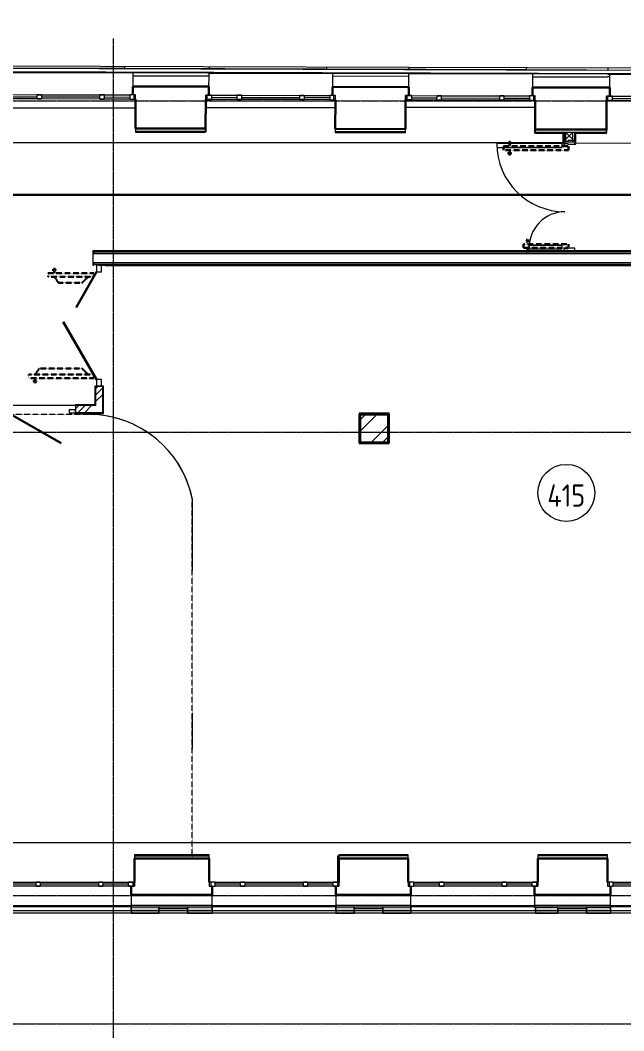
# Model space of a CAD drawing. Header units: millimetres. Extents: x -32 to 417638015, y -35 to 175284279.
# Drawn here: x 1312346 to 1320819, y 51749 to 65929 of the extents above; entities that cross this region are included whole.
import ezdxf

# ---------------------------------------------------------------- set-up
doc = ezdxf.new("R2010")
doc.units = ezdxf.units.MM
doc.linetypes.add('ADSK_Линия сетки', pattern=[25, 20, -2.5, 0, -2.5])
doc.linetypes.add('ADSK_Штриховая_ш3 п1_5', pattern=[4.5, 3, -1.5])
for name, color, linetype, lineweight in [('_ Окна', 7, 'Continuous', 9), ('Аннотация', 7, 'Continuous', 18), ('Витраж', 7, 'Continuous', 9), ('Двери', 7, 'Continuous', 9), ('Несущие колонны', 7, 'Continuous', 18), ('Ограждение', 7, 'Continuous', 9), ('Окна', 7, 'Continuous', 9), ('Оси', 253, 'Continuous', 9), ('Панели витража', 7, 'Continuous', 9), ('Перекрытие', 7, 'Continuous', 18), ('Стены внутренние', 7, 'Continuous', 18), ('Стены наружные', 7, 'Continuous', 18), ('Стены несущие', 7, 'Continuous', 30), ('Стены отделка', 7, 'Continuous', 30), ('Стены перегородки', 7, 'Continuous', 30), ('Стены штриховка', 7, 'Continuous', 9), ('ШТРИХОВКА', 252, 'Continuous', 15), ('ЭМ_Лоток 1_2', 162, 'Continuous', 30)]:
    doc.layers.add(name, color=color, linetype=linetype, lineweight=lineweight)
doc.layers.add('Линии', color=7, linetype='Continuous', lineweight=9, true_color=0x00a600)
doc.styles.add('GOST Common', font='GOST_Common.ttf', dxfattribs={"width": 0.9, "height": 350})
doc.linetypes.add('Cable in the tray', pattern='A,5,[130,ltypeshp.shx,S=1,R=0,X=0,Y=0],1.5,[130,ltypeshp.shx,S=1.5,R=90,X=0,Y=-1],1,[130,ltypeshp.shx,S=1,R=0,X=0.5,Y=0],5', length=12.5)

# ---------------------------------------------------------------- blocks, each defined once
blk = doc.blocks.new('ADSK_КолоннаЖБ_Прямоугольная - 400x400 мм-2911095-План 4-го этажа')
at = {"layer": 'Несущие колонны', "lineweight": 40}
for p, q in [((-200, 200), (200, 200)), ((-200, -200), (-200, 200)), ((200, -200), (-200, -200))]:
    blk.add_line(p, q, dxfattribs=at)
blk = doc.blocks.new('План 4 этажа')
at = {"layer": 'Несущие колонны', "lineweight": 9}
h = blk.add_hatch(dxfattribs=at)
h.set_pattern_fill('FP_2', color=8, style=0, pattern_type=2)
h.set_pattern_definition([(45, (591.94, 243.9), (-235.7317, 235.7317), []), (45, (749.1, 243.9), (-235.7317, 235.7317), [])])
h.paths.add_polyline_path([(22414.809, 8476.69), (22414.809, 8876.69), (22014.809, 8876.69), (22014.809, 8476.69), (22159.253, 8476.69)])
at = {"layer": 'Ограждение', "transparency": 33554432}
for points in [[(18803.521, 1874.938), (19194.439, 1874.938), (19194.439, 1961.126), (18803.521, 1961.126), (18803.521, 1877.133)], [(19627.698, 1874.938), (19940.95, 1874.938), (19940.95, 1961.126), (19594.439, 1961.126), (19594.439, 1874.938)], [(19594.439, 1869.348), (19940.95, 1869.348), (19940.95, 1870.615), (19594.439, 1870.615)], [(21675.078, 1874.938), (21934.439, 1874.938), (21934.439, 1961.126), (21675.078, 1961.126), (21675.078, 1877.133)], [(22731.081, 1874.938), (22731.081, 1961.126), (22334.439, 1961.126), (22334.439, 1874.938), (22713.126, 1874.938)], [(22334.439, 1869.348), (22731.081, 1869.348), (22731.081, 1870.615), (22334.439, 1870.615)], [(24770.077, 1874.938), (24794.439, 1874.938), (24794.439, 1961.126), (24480.081, 1961.126), (24480.081, 1874.938)], [(24480.081, 1869.348), (24794.439, 1869.348), (24794.439, 1870.615), (24480.081, 1870.615)], [(25194.439, 1874.938), (25531.077, 1874.938), (25531.077, 1961.126), (25194.439, 1961.126), (25194.439, 1877.133)]]:
    blk.add_hatch(color=8, dxfattribs=at).paths.add_polyline_path(points)
h = blk.add_hatch(color=8, dxfattribs=at)
h.paths.add_polyline_path([(18803.521, 1869.348), (19194.439, 1869.348), (19194.439, 1870.615), (18803.521, 1870.615)])
h.paths.add_polyline_path([(19194.439, 1873.194), (19194.439, 1873.642), (18803.521, 1873.194)])
h = blk.add_hatch(color=8, dxfattribs=at)
h.paths.add_polyline_path([(21675.078, 1869.348), (21934.439, 1869.348), (21934.439, 1870.615), (21675.078, 1870.615)])
h.paths.add_polyline_path([(21934.439, 1873.194), (21934.439, 1873.642), (21675.078, 1873.194)])
h = blk.add_hatch(color=8, dxfattribs=at)
h.paths.add_polyline_path([(25194.439, 1869.348), (25531.077, 1869.348), (25531.077, 1870.615), (25194.439, 1870.615)])
h.paths.add_polyline_path([(25531.077, 1873.194), (25531.077, 1873.642), (25194.439, 1873.194)])
at = {"layer": 'Стены внутренние', "lineweight": 9}
h = blk.add_hatch(dxfattribs=at)
h.set_pattern_fill('FP_3', color=8, style=0, pattern_type=2)
h.set_pattern_definition([(45, (591.94, 243.9), (-106.066, 106.066), []), (135, (591.94, 243.9), (-106.066, -106.066), [])])
h.paths.add_polyline_path([(25005.316, 12697.461), (25005.316, 12829.974), (24905.316, 12830.237), (24905.316, 12697.461)])
at = {"layer": 'Стены штриховка'}
h = blk.add_hatch(dxfattribs=at)
h.set_pattern_fill('ANSI34', color=8, scale=20)
h.set_pattern_definition([(45, (591.94, 243.9), (-269.408, 269.408), []), (45, (681.74, 243.9), (-269.408, 269.408), []), (45, (771.54, 243.9), (-269.408, 269.408), []), (45, (861.35, 243.9), (-269.408, 269.408), [])])
h.paths.add_polyline_path([(16990.788, 8997.14), (16855.788, 8997.14), (16855.788, 8897.14), (16990.788, 8897.14), (16990.788, 8937.14)])
h.paths.add_polyline_path([(18404.505, 8897.14), (18404.505, 9268.652), (18304.505, 9268.652), (18304.505, 8997.14), (18020.788, 8997.14), (18020.788, 8897.14)])
at = {"layer": '_ Окна', "color": 8}
for p, q in [((17125.784, 13330.72), (17485.783, 13329.772)), ((17545.783, 13329.614), (18365.78, 13327.455)), ((18845.699, 13296.192), (18845.857, 13356.191)), ((19870.639, 13293.493), (19870.796, 13353.493)), ((21650.632, 13288.807), (21650.79, 13348.807)), ((22676.624, 13286.106), (22676.782, 13346.106)), ((24456.618, 13281.42), (24456.776, 13341.42)), ((25495.582, 13278.685), (25495.74, 13338.685)), ((18425.78, 13327.297), (18785.778, 13326.349)), ((19930.717, 13323.335), (20290.716, 13322.387)), ((20350.716, 13322.23), (21170.713, 13320.071)), ((21230.713, 13319.913), (21590.712, 13318.965)), ((22736.703, 13315.948), (23096.701, 13315)), ((23156.701, 13314.842), (23976.698, 13312.684)), ((24036.698, 13312.526), (24396.697, 13311.578)), ((25555.661, 13308.527), (25915.659, 13307.579)), ((17468.521, 2282.133), (17108.521, 2282.133)), ((18348.521, 2282.133), (17528.521, 2282.133)), ((18768.521, 2282.133), (18408.521, 2282.133)), ((18828.521, 2312.133), (18828.521, 2252.133)), ((19920.95, 2312.133), (19920.95, 2252.133)), ((20340.95, 2282.133), (19980.95, 2282.133)), ((21220.95, 2282.133), (20400.95, 2282.133)), ((21640.95, 2282.133), (21280.95, 2282.133)), ((21700.95, 2312.133), (21700.95, 2252.133)), ((22711.081, 2312.133), (22711.081, 2252.133)), ((23131.081, 2282.133), (22771.081, 2282.133)), ((24011.081, 2282.133), (23191.081, 2282.133)), ((24431.081, 2282.133), (24071.081, 2282.133)), ((24491.081, 2312.133), (24491.081, 2252.133)), ((25511.077, 2312.133), (25511.077, 2252.133)), ((25931.077, 2282.133), (25571.077, 2282.133))]:
    blk.add_line(p, q, dxfattribs=at)
at = {"layer": '_ Окна', "color": 8, "lineweight": 18}
for p, q in [((17485.704, 13299.772), (17485.862, 13359.772)), ((17485.862, 13359.772), (17545.862, 13359.614)), ((17545.862, 13359.614), (17545.704, 13299.614)), ((18365.701, 13297.455), (18365.859, 13357.455)), ((18365.859, 13357.455), (18425.859, 13357.297)), ((18425.859, 13357.297), (18425.701, 13297.297)), ((18785.857, 13356.349), (18785.699, 13296.349)), ((18865.857, 13356.139), (18785.857, 13356.349)), ((18865.699, 13296.139), (18865.857, 13356.139)), ((19850.639, 13293.546), (19850.797, 13353.546)), ((19850.797, 13353.546), (19930.796, 13353.335)), ((19930.796, 13353.335), (19930.638, 13293.335)), ((20290.637, 13292.388), (20290.795, 13352.387)), ((20290.795, 13352.387), (20350.795, 13352.229)), ((20350.795, 13352.229), (20350.637, 13292.23)), ((21170.634, 13290.071), (21170.792, 13350.071)), ((21170.792, 13350.071), (21230.792, 13349.913)), ((21230.792, 13349.913), (21230.634, 13289.913)), ((21590.791, 13348.965), (21590.633, 13288.965)), ((21670.79, 13348.754), (21590.791, 13348.965)), ((21670.632, 13288.755), (21670.79, 13348.754)), ((22656.624, 13286.159), (22656.782, 13346.159)), ((22656.782, 13346.159), (22736.782, 13345.948)), ((22736.782, 13345.948), (22736.624, 13285.948)), ((23096.622, 13285), (23096.78, 13345)), ((23096.78, 13345), (23156.78, 13344.842)), ((23156.78, 13344.842), (23156.622, 13284.843)), ((23976.619, 13282.684), (23976.777, 13342.684)), ((23976.777, 13342.684), (24036.777, 13342.526)), ((24036.777, 13342.526), (24036.619, 13282.526)), ((24396.776, 13341.578), (24396.618, 13281.578)), ((24476.776, 13341.367), (24396.776, 13341.578)), ((24476.618, 13281.367), (24476.776, 13341.367)), ((25475.582, 13278.738), (25475.74, 13338.737)), ((25475.74, 13338.737), (25555.74, 13338.527)), ((25555.74, 13338.527), (25555.582, 13278.527)), ((17545.704, 13299.614), (17485.704, 13299.772)), ((18425.701, 13297.297), (18365.701, 13297.455)), ((18785.699, 13296.349), (18865.699, 13296.139)), ((19930.638, 13293.335), (19850.639, 13293.546)), ((20350.637, 13292.23), (20290.637, 13292.388)), ((21230.634, 13289.913), (21170.634, 13290.071)), ((21590.633, 13288.965), (21670.632, 13288.755)), ((22736.624, 13285.948), (22656.624, 13286.159)), ((23156.622, 13284.843), (23096.622, 13285)), ((24036.619, 13282.526), (23976.619, 13282.684)), ((24396.618, 13281.578), (24476.618, 13281.367)), ((25555.582, 13278.527), (25475.582, 13278.738)), ((17468.521, 2252.133), (17468.521, 2312.133)), ((17468.521, 2312.133), (17528.521, 2312.133)), ((17528.521, 2312.133), (17528.521, 2252.133)), ((18348.521, 2252.133), (18348.521, 2312.133)), ((18348.521, 2312.133), (18408.521, 2312.133)), ((18408.521, 2312.133), (18408.521, 2252.133)), ((18768.521, 2252.133), (18768.521, 2312.133)), ((18768.521, 2312.133), (18848.521, 2312.133)), ((18848.521, 2312.133), (18848.521, 2252.133)), ((19980.95, 2312.133), (19900.95, 2312.133)), ((19900.95, 2312.133), (19900.95, 2252.133)), ((19980.95, 2252.133), (19980.95, 2312.133)), ((20340.95, 2252.133), (20340.95, 2312.133)), ((20340.95, 2312.133), (20400.95, 2312.133)), ((20400.95, 2312.133), (20400.95, 2252.133)), ((21220.95, 2252.133), (21220.95, 2312.133)), ((21220.95, 2312.133), (21280.95, 2312.133)), ((21280.95, 2312.133), (21280.95, 2252.133)), ((21640.95, 2252.133), (21640.95, 2312.133)), ((21640.95, 2312.133), (21720.95, 2312.133)), ((21720.95, 2312.133), (21720.95, 2252.133)), ((22771.081, 2312.133), (22691.081, 2312.133)), ((22691.081, 2312.133), (22691.081, 2252.133)), ((22771.081, 2252.133), (22771.081, 2312.133)), ((23131.081, 2252.133), (23131.081, 2312.133)), ((23131.081, 2312.133), (23191.081, 2312.133)), ((23191.081, 2312.133), (23191.081, 2252.133)), ((24011.081, 2252.133), (24011.081, 2312.133)), ((24011.081, 2312.133), (24071.081, 2312.133)), ((24071.081, 2312.133), (24071.081, 2252.133)), ((24431.081, 2252.133), (24431.081, 2312.133)), ((24431.081, 2312.133), (24511.081, 2312.133)), ((24511.081, 2312.133), (24511.081, 2252.133)), ((25571.077, 2312.133), (25491.077, 2312.133)), ((25491.077, 2312.133), (25491.077, 2252.133)), ((25571.077, 2252.133), (25571.077, 2312.133)), ((17528.521, 2252.133), (17468.521, 2252.133)), ((18408.521, 2252.133), (18348.521, 2252.133)), ((18848.521, 2252.133), (18768.521, 2252.133)), ((19900.95, 2252.133), (19980.95, 2252.133)), ((20400.95, 2252.133), (20340.95, 2252.133)), ((21280.95, 2252.133), (21220.95, 2252.133)), ((21720.95, 2252.133), (21640.95, 2252.133)), ((22691.081, 2252.133), (22771.081, 2252.133)), ((23191.081, 2252.133), (23131.081, 2252.133)), ((24071.081, 2252.133), (24011.081, 2252.133)), ((24511.081, 2252.133), (24431.081, 2252.133)), ((25491.077, 2252.133), (25571.077, 2252.133))]:
    blk.add_line(p, q, dxfattribs=at)
at = {"layer": 'Витраж', "color": 8, "lineweight": 18, "extrusion": (0, 0, -1)}
for p, q in [((24892.816, 12714.652), (24875.816, 12714.652)), ((24875.816, 12714.652), (24875.816, 12664.652)), ((24875.816, 12664.652), (24892.816, 12664.652)), ((24892.816, 12704.652), (24892.816, 12714.652)), ((24932.816, 12704.652), (24892.816, 12704.652)), ((24892.816, 12664.652), (24892.816, 12674.652)), ((24892.816, 12674.652), (24932.816, 12674.652)), ((25032.816, 12714.652), (24932.816, 12714.652)), ((24932.816, 12714.652), (24932.816, 12704.652)), ((24932.816, 12674.652), (24932.816, 12664.652)), ((24932.816, 12664.652), (25032.816, 12664.652)), ((25032.816, 12664.652), (25032.816, 12714.652)), ((24892.816, 11204.652), (24875.816, 11204.652)), ((24875.816, 11204.652), (24875.816, 11154.652)), ((24892.816, 11194.652), (24892.816, 11204.652)), ((25032.816, 11204.652), (24932.816, 11204.652)), ((24932.816, 11204.652), (24932.816, 11194.652)), ((25032.816, 11154.652), (25032.816, 11204.652)), ((24875.816, 11154.652), (24892.816, 11154.652)), ((24932.816, 11194.652), (24892.816, 11194.652)), ((24892.816, 11154.652), (24892.816, 11164.652)), ((24892.816, 11164.652), (24932.816, 11164.652)), ((24932.816, 11164.652), (24932.816, 11154.652)), ((24932.816, 11154.652), (25032.816, 11154.652))]:
    blk.add_line(p, q, dxfattribs=at)
at = {"layer": 'Двери', "color": 8}
for p, q in [((23935.536, 12674.652), (23935.536, 12619.652)), ((24847.816, 12674.652), (23935.536, 12674.652)), ((24847.816, 12674.652), (24847.816, 12619.652)), ((23935.536, 12619.652), (24847.816, 12619.652)), ((24390.494, 11249.652), (24390.494, 11194.652)), ((24390.494, 11249.652), (24847.816, 11249.652)), ((24390.494, 11194.652), (24390.494, 11249.652)), ((24847.816, 11249.652), (24847.816, 11194.652)), ((24390.494, 11194.652), (24847.816, 11194.652)), ((18387.289, 10968.652), (18317.289, 10968.652)), ((18317.289, 10968.652), (18317.289, 10873.652)), ((18387.289, 10873.652), (18387.289, 10968.652)), ((18317.289, 10873.652), (18387.289, 10873.652)), ((18387.289, 9363.652), (18317.289, 9363.652)), ((18317.289, 9363.652), (18317.289, 9268.652)), ((18387.289, 9268.652), (18387.289, 9363.652)), ((18317.289, 9268.652), (18387.289, 9268.652)), ((18020.788, 8937.14), (17933.788, 8937.14)), ((17933.788, 8937.14), (17933.788, 8897.14)), ((18020.788, 8897.14), (18020.788, 8937.14)), ((17933.788, 8897.14), (18020.788, 8897.14))]:
    blk.add_line(p, q, dxfattribs=at)
at = {"layer": 'Двери', "color": 8, "lineweight": 30}
for p, q in [((18317.289, 10873.652), (18029.789, 10375.687)), ((18317.289, 9363.652), (17849.789, 10173.385)), ((17077.788, 8897.14), (17819.106, 8469.14))]:
    blk.add_line(p, q, dxfattribs=at)
at = {"layer": 'Двери', "color": 8}
for centre, radius, start, end in [((24892.816, 12674.652), 957.28, 180, 270), ((24892.816, 11214.652), 502.72, 90, 182.2800328)]:
    blk.add_arc(centre, radius, start, end, dxfattribs=at)
at = {"layer": 'Линии', "color": 8, "linetype": 'ADSK_Штриховая_ш3 п1_5', "lineweight": 30}
for p, q in [((24028.6, 12582.413), (24027.874, 12635.413)), ((24027.874, 12635.413), (24940.96, 12635.413)), ((24120.306, 12635.413), (24115.158, 12680.118)), ((24940.96, 12635.413), (24940.96, 12582.413)), ((24940.96, 12582.413), (24028.6, 12582.413)), ((24120.306, 12582.915), (24115.158, 12538.21)), ((24115.158, 12523.551), (24133.457, 12523.551)), ((24310.9, 11208.551), (24310.9, 11261.551)), ((24310.9, 11261.551), (24940.96, 11261.551)), ((24941.685, 11208.551), (24310.9, 11208.551)), ((24369.316, 11323.551), (24349.316, 11323.551)), ((24369.316, 11261.551), (24369.316, 11306.551)), ((24369.316, 11208.551), (24369.316, 11163.551)), ((24940.96, 11261.551), (24941.685, 11208.551)), ((17637.293, 10803.69), (17636.567, 10856.69)), ((17636.567, 10856.69), (18279.652, 10856.69)), ((18280.378, 10803.69), (17637.293, 10803.69)), ((17728.998, 10856.69), (17723.85, 10901.395)), ((17726.214, 10803.69), (17785.732, 10718.69)), ((18113.63, 10718.69), (18198.63, 10803.69)), ((18279.652, 10856.69), (18280.378, 10803.69)), ((17785.732, 10718.69), (18113.63, 10718.69)), ((17456.067, 9433.69), (17515.585, 9518.69)), ((17515.585, 9518.69), (18113.482, 9518.69)), ((18113.482, 9518.69), (18198.482, 9433.69)), ((17367.145, 9433.69), (17366.419, 9380.69)), ((17366.419, 9380.69), (18279.505, 9380.69)), ((18280.231, 9433.69), (17367.145, 9433.69)), ((17458.851, 9380.69), (17453.703, 9335.985)), ((18279.505, 9380.69), (18280.231, 9433.69))]:
    blk.add_line(p, q, dxfattribs=at)
at = {"layer": 'Линии', "color": 8, "linetype": 'ADSK_Штриховая_ш3 п1_5'}
for p, q in [((18220.886, 8872.14), (16611.939, 8872.14)), ((19659.172, 2642.133), (19659.172, 7699.8))]:
    blk.add_line(p, q, dxfattribs=at)
at = {"layer": 'Линии', "color": 8, "linetype": 'ADSK_Штриховая_ш3 п1_5', "lineweight": 30}
for centre in [(24115.158, 12680.118), (24115.158, 12538.21), (24369.316, 11306.551), (24369.316, 11163.551), (17723.85, 10901.395), (17453.703, 9335.985)]:
    blk.add_circle(centre, 17, dxfattribs=at)
at = {"layer": 'Линии', "color": 8}
blk.add_circle((24911.356, 7772.029), 400, dxfattribs=at)
at = {"layer": 'Несущие колонны', "color": 8, "lineweight": 40}
for p, q in [((22414.809, 8876.69), (22014.809, 8876.69)), ((22014.809, 8876.69), (22014.809, 8476.69)), ((22414.809, 8476.69), (22414.809, 8876.69)), ((22014.809, 8476.69), (22414.809, 8476.69))]:
    blk.add_line(p, q, dxfattribs=at)
at = {"layer": 'Ограждение', "color": 8}
for p, q in [((18803.521, 1961.126), (18803.521, 1962.133)), ((18803.521, 1962.133), (18817.521, 1962.133)), ((18803.521, 1961.126), (18803.521, 1912.133)), ((18803.521, 1912.133), (18803.521, 1961.126)), ((19194.439, 1961.126), (18803.521, 1961.126)), ((19194.439, 1961.126), (18803.521, 1961.126)), ((18803.521, 1877.133), (18803.521, 1870.665)), ((18803.521, 1869.342), (18803.521, 1877.133)), ((18803.521, 1870.665), (18803.521, 1874.938)), ((18803.521, 1874.938), (18803.521, 1873.642)), ((19194.439, 1874.938), (18803.521, 1874.938)), ((18803.521, 1873.642), (18803.521, 1870.665)), ((18803.521, 1870.665), (18803.521, 1873.642)), ((18803.521, 1873.642), (18803.521, 1870.665)), ((19194.439, 1873.642), (18803.521, 1873.642)), ((18803.521, 1872.868), (18803.521, 1873.194)), ((19194.439, 1873.194), (18803.521, 1873.194)), ((18803.521, 1870.951), (18803.521, 1872.868)), ((18803.521, 1872.868), (18803.521, 1870.951)), ((19194.439, 1872.868), (18803.521, 1872.868)), ((18803.521, 1870.615), (18803.521, 1870.951)), ((19194.439, 1870.951), (18803.521, 1870.951)), ((18803.521, 1869.348), (18803.521, 1870.665)), ((18803.521, 1870.665), (18803.521, 1869.342)), ((19194.439, 1870.665), (18803.521, 1870.665)), ((19194.439, 1870.615), (18803.521, 1870.615)), ((18803.521, 1870.336), (18803.521, 1869.348)), ((19194.439, 1870.336), (18803.521, 1870.336)), ((19194.439, 1869.348), (18803.521, 1869.348)), ((19194.439, 1869.342), (18803.521, 1869.342)), ((19194.439, 1942.133), (19194.439, 1961.126)), ((19194.439, 1942.133), (19194.439, 1869.342)), ((19194.439, 1870.665), (19194.439, 1942.133)), ((19194.439, 1873.642), (19194.439, 1874.938)), ((19194.439, 1874.938), (19194.439, 1870.665)), ((19194.439, 1870.665), (19194.439, 1873.642)), ((19194.439, 1873.642), (19194.439, 1870.665)), ((19194.439, 1870.665), (19194.439, 1873.642)), ((19194.439, 1873.194), (19194.439, 1872.868)), ((19194.439, 1870.951), (19194.439, 1872.868)), ((19194.439, 1872.868), (19194.439, 1870.951)), ((19194.439, 1870.951), (19194.439, 1870.615)), ((19194.439, 1869.342), (19194.439, 1870.665)), ((19194.439, 1870.665), (19194.439, 1869.348)), ((19194.439, 1869.348), (19194.439, 1870.336)), ((19594.439, 1961.126), (19594.439, 1942.133)), ((19940.95, 1961.126), (19594.439, 1961.126)), ((19940.95, 1961.126), (19594.439, 1961.126)), ((19594.439, 1942.133), (19594.439, 1870.665)), ((19594.439, 1869.342), (19594.439, 1942.133)), ((19594.439, 1870.665), (19594.439, 1874.938)), ((19594.439, 1874.938), (19594.439, 1873.642)), ((19940.95, 1874.938), (19594.439, 1874.938)), ((19594.439, 1873.642), (19594.439, 1870.665)), ((19594.439, 1870.665), (19594.439, 1873.642)), ((19594.439, 1873.642), (19594.439, 1870.665)), ((19940.95, 1873.642), (19594.439, 1873.642)), ((19594.439, 1872.868), (19594.439, 1873.194)), ((19940.95, 1873.194), (19594.439, 1873.194)), ((19594.439, 1870.951), (19594.439, 1872.868)), ((19594.439, 1872.868), (19594.439, 1870.951)), ((19940.95, 1872.868), (19594.439, 1872.868)), ((19594.439, 1870.615), (19594.439, 1870.951)), ((19940.95, 1870.951), (19594.439, 1870.951)), ((19594.439, 1869.348), (19594.439, 1870.665)), ((19594.439, 1870.665), (19594.439, 1869.342)), ((19940.95, 1870.665), (19594.439, 1870.665)), ((19940.95, 1870.615), (19594.439, 1870.615)), ((19594.439, 1870.336), (19594.439, 1869.348)), ((19940.95, 1870.336), (19594.439, 1870.336)), ((19940.95, 1869.348), (19594.439, 1869.348)), ((19940.95, 1869.342), (19594.439, 1869.342)), ((19940.95, 1962.133), (19940.95, 1961.126)), ((19940.95, 1961.126), (19940.95, 1912.133)), ((19940.95, 1912.133), (19940.95, 1961.126)), ((19940.95, 1877.133), (19940.95, 1869.342)), ((19940.95, 1870.665), (19940.95, 1877.133)), ((19940.95, 1873.642), (19940.95, 1874.938)), ((19940.95, 1874.938), (19940.95, 1870.665)), ((19940.95, 1870.665), (19940.95, 1873.642)), ((19940.95, 1873.642), (19940.95, 1870.665)), ((19940.95, 1870.665), (19940.95, 1873.642)), ((19940.95, 1873.194), (19940.95, 1872.868)), ((19940.95, 1870.951), (19940.95, 1872.868)), ((19940.95, 1872.868), (19940.95, 1870.951)), ((19940.95, 1870.951), (19940.95, 1870.615)), ((19940.95, 1869.342), (19940.95, 1870.665)), ((19940.95, 1870.665), (19940.95, 1869.348)), ((19940.95, 1869.348), (19940.95, 1870.336)), ((21675.078, 1961.126), (21675.078, 1962.133)), ((21675.078, 1961.126), (21675.078, 1912.133)), ((21675.078, 1912.133), (21675.078, 1961.126)), ((21934.439, 1961.126), (21675.078, 1961.126)), ((21934.439, 1961.126), (21675.078, 1961.126)), ((21675.078, 1877.133), (21675.078, 1870.665)), ((21675.078, 1869.342), (21675.078, 1877.133)), ((21675.078, 1870.665), (21675.078, 1874.938)), ((21675.078, 1874.938), (21675.078, 1873.642)), ((21934.439, 1874.938), (21675.078, 1874.938)), ((21675.078, 1873.642), (21675.078, 1870.665)), ((21675.078, 1870.665), (21675.078, 1873.642)), ((21675.078, 1873.642), (21675.078, 1870.665)), ((21934.439, 1873.642), (21675.078, 1873.642)), ((21675.078, 1872.868), (21675.078, 1873.194)), ((21934.439, 1873.194), (21675.078, 1873.194)), ((21675.078, 1870.951), (21675.078, 1872.868)), ((21675.078, 1872.868), (21675.078, 1870.951)), ((21934.439, 1872.868), (21675.078, 1872.868)), ((21675.078, 1870.615), (21675.078, 1870.951)), ((21934.439, 1870.951), (21675.078, 1870.951)), ((21675.078, 1869.348), (21675.078, 1870.665)), ((21675.078, 1870.665), (21675.078, 1869.342)), ((21934.439, 1870.665), (21675.078, 1870.665)), ((21934.439, 1870.615), (21675.078, 1870.615)), ((21675.078, 1870.336), (21675.078, 1869.348)), ((21934.439, 1870.336), (21675.078, 1870.336)), ((21934.439, 1869.348), (21675.078, 1869.348)), ((21934.439, 1869.342), (21675.078, 1869.342)), ((21934.439, 1942.133), (21934.439, 1961.126)), ((21934.439, 1942.133), (21934.439, 1869.342)), ((21934.439, 1870.665), (21934.439, 1942.133)), ((21934.439, 1873.642), (21934.439, 1874.938)), ((21934.439, 1874.938), (21934.439, 1870.665)), ((21934.439, 1870.665), (21934.439, 1873.642)), ((21934.439, 1873.642), (21934.439, 1870.665)), ((21934.439, 1870.665), (21934.439, 1873.642)), ((21934.439, 1873.194), (21934.439, 1872.868)), ((21934.439, 1870.951), (21934.439, 1872.868)), ((21934.439, 1872.868), (21934.439, 1870.951)), ((21934.439, 1870.951), (21934.439, 1870.615)), ((21934.439, 1869.342), (21934.439, 1870.665)), ((21934.439, 1870.665), (21934.439, 1869.348)), ((21934.439, 1869.348), (21934.439, 1870.336)), ((22334.439, 1961.126), (22334.439, 1942.133)), ((22731.081, 1961.126), (22334.439, 1961.126)), ((22731.081, 1961.126), (22334.439, 1961.126)), ((22334.439, 1942.133), (22334.439, 1870.665)), ((22334.439, 1869.342), (22334.439, 1942.133)), ((22334.439, 1870.665), (22334.439, 1874.938)), ((22334.439, 1874.938), (22334.439, 1873.642)), ((22731.081, 1874.938), (22334.439, 1874.938)), ((22334.439, 1873.642), (22334.439, 1870.665)), ((22334.439, 1870.665), (22334.439, 1873.642)), ((22334.439, 1873.642), (22334.439, 1870.665)), ((22731.081, 1873.642), (22334.439, 1873.642)), ((22334.439, 1872.868), (22334.439, 1873.194)), ((22731.081, 1873.194), (22334.439, 1873.194)), ((22334.439, 1870.951), (22334.439, 1872.868)), ((22334.439, 1872.868), (22334.439, 1870.951)), ((22731.081, 1872.868), (22334.439, 1872.868)), ((22334.439, 1870.615), (22334.439, 1870.951)), ((22731.081, 1870.951), (22334.439, 1870.951)), ((22334.439, 1869.348), (22334.439, 1870.665)), ((22334.439, 1870.665), (22334.439, 1869.342)), ((22731.081, 1870.665), (22334.439, 1870.665)), ((22731.081, 1870.615), (22334.439, 1870.615)), ((22334.439, 1870.336), (22334.439, 1869.348)), ((22731.081, 1870.336), (22334.439, 1870.336)), ((22731.081, 1869.348), (22334.439, 1869.348)), ((22731.081, 1869.342), (22334.439, 1869.342)), ((22720.081, 1962.133), (22731.081, 1962.133)), ((22731.081, 1962.133), (22731.081, 1961.126)), ((22731.081, 1961.126), (22731.081, 1912.133)), ((22731.081, 1912.133), (22731.081, 1961.126)), ((22731.081, 1877.133), (22731.081, 1869.342)), ((22731.081, 1870.665), (22731.081, 1877.133)), ((22731.081, 1873.642), (22731.081, 1874.938)), ((22731.081, 1874.938), (22731.081, 1870.665)), ((22731.081, 1870.665), (22731.081, 1873.642)), ((22731.081, 1873.642), (22731.081, 1870.665)), ((22731.081, 1870.665), (22731.081, 1873.642)), ((22731.081, 1873.194), (22731.081, 1872.868)), ((22731.081, 1870.951), (22731.081, 1872.868)), ((22731.081, 1872.868), (22731.081, 1870.951)), ((22731.081, 1870.951), (22731.081, 1870.615)), ((22731.081, 1869.342), (22731.081, 1870.665)), ((22731.081, 1870.665), (22731.081, 1869.348)), ((22731.081, 1869.348), (22731.081, 1870.336)), ((24480.081, 1961.126), (24480.081, 1962.133)), ((24480.081, 1961.126), (24480.081, 1912.133)), ((24480.081, 1912.133), (24480.081, 1961.126)), ((24794.439, 1961.126), (24480.081, 1961.126)), ((24794.439, 1961.126), (24480.081, 1961.126)), ((24480.081, 1877.133), (24480.081, 1870.665)), ((24480.081, 1869.342), (24480.081, 1877.133)), ((24480.081, 1870.665), (24480.081, 1874.938)), ((24480.081, 1874.938), (24480.081, 1873.642)), ((24794.439, 1874.938), (24480.081, 1874.938)), ((24480.081, 1873.642), (24480.081, 1870.665)), ((24480.081, 1870.665), (24480.081, 1873.642)), ((24480.081, 1873.642), (24480.081, 1870.665)), ((24794.439, 1873.642), (24480.081, 1873.642)), ((24480.081, 1872.868), (24480.081, 1873.194)), ((24794.439, 1873.194), (24480.081, 1873.194)), ((24480.081, 1870.951), (24480.081, 1872.868)), ((24480.081, 1872.868), (24480.081, 1870.951)), ((24794.439, 1872.868), (24480.081, 1872.868)), ((24480.081, 1870.615), (24480.081, 1870.951)), ((24794.439, 1870.951), (24480.081, 1870.951)), ((24480.081, 1869.348), (24480.081, 1870.665)), ((24480.081, 1870.665), (24480.081, 1869.342)), ((24794.439, 1870.665), (24480.081, 1870.665)), ((24794.439, 1870.615), (24480.081, 1870.615)), ((24480.081, 1870.336), (24480.081, 1869.348)), ((24794.439, 1870.336), (24480.081, 1870.336)), ((24794.439, 1869.348), (24480.081, 1869.348)), ((24794.439, 1869.342), (24480.081, 1869.342)), ((24794.439, 1942.133), (24794.439, 1961.126)), ((24794.439, 1942.133), (24794.439, 1869.342)), ((24794.439, 1870.665), (24794.439, 1942.133)), ((24794.439, 1873.642), (24794.439, 1874.938)), ((24794.439, 1874.938), (24794.439, 1870.665)), ((24794.439, 1870.665), (24794.439, 1873.642)), ((24794.439, 1873.642), (24794.439, 1870.665)), ((24794.439, 1870.665), (24794.439, 1873.642)), ((24794.439, 1873.194), (24794.439, 1872.868)), ((24794.439, 1870.951), (24794.439, 1872.868)), ((24794.439, 1872.868), (24794.439, 1870.951)), ((24794.439, 1870.951), (24794.439, 1870.615)), ((24794.439, 1869.342), (24794.439, 1870.665)), ((24794.439, 1870.665), (24794.439, 1869.348)), ((24794.439, 1869.348), (24794.439, 1870.336)), ((25194.439, 1961.126), (25194.439, 1942.133)), ((25531.077, 1961.126), (25194.439, 1961.126)), ((25531.077, 1961.126), (25194.439, 1961.126)), ((25194.439, 1942.133), (25194.439, 1870.665)), ((25194.439, 1869.342), (25194.439, 1942.133)), ((25194.439, 1870.665), (25194.439, 1874.938)), ((25194.439, 1874.938), (25194.439, 1873.642)), ((25531.077, 1874.938), (25194.439, 1874.938)), ((25194.439, 1873.642), (25194.439, 1870.665)), ((25194.439, 1870.665), (25194.439, 1873.642)), ((25194.439, 1873.642), (25194.439, 1870.665)), ((25531.077, 1873.642), (25194.439, 1873.642)), ((25194.439, 1872.868), (25194.439, 1873.194)), ((25531.077, 1873.194), (25194.439, 1873.194)), ((25194.439, 1870.951), (25194.439, 1872.868)), ((25194.439, 1872.868), (25194.439, 1870.951)), ((25531.077, 1872.868), (25194.439, 1872.868)), ((25194.439, 1870.615), (25194.439, 1870.951)), ((25531.077, 1870.951), (25194.439, 1870.951)), ((25194.439, 1869.348), (25194.439, 1870.665)), ((25194.439, 1870.665), (25194.439, 1869.342)), ((25531.077, 1870.665), (25194.439, 1870.665)), ((25531.077, 1870.615), (25194.439, 1870.615)), ((25194.439, 1870.336), (25194.439, 1869.348)), ((25531.077, 1870.336), (25194.439, 1870.336)), ((25531.077, 1869.348), (25194.439, 1869.348)), ((25531.077, 1869.342), (25194.439, 1869.342)), ((25520.077, 1962.133), (25531.077, 1962.133)), ((25531.077, 1962.133), (25531.077, 1961.126)), ((25531.077, 1961.126), (25531.077, 1912.133)), ((25531.077, 1912.133), (25531.077, 1961.126)), ((25531.077, 1877.133), (25531.077, 1869.342)), ((25531.077, 1870.665), (25531.077, 1877.133)), ((25531.077, 1873.642), (25531.077, 1874.938)), ((25531.077, 1874.938), (25531.077, 1870.665)), ((25531.077, 1870.665), (25531.077, 1873.642)), ((25531.077, 1873.642), (25531.077, 1870.665)), ((25531.077, 1870.665), (25531.077, 1873.642)), ((25531.077, 1873.194), (25531.077, 1872.868)), ((25531.077, 1870.951), (25531.077, 1872.868)), ((25531.077, 1872.868), (25531.077, 1870.951)), ((25531.077, 1870.951), (25531.077, 1870.615)), ((25531.077, 1869.342), (25531.077, 1870.665)), ((25531.077, 1870.665), (25531.077, 1869.348)), ((25531.077, 1869.348), (25531.077, 1870.336))]:
    blk.add_line(p, q, dxfattribs=at)
at = {"layer": 'Окна', "color": 8}
for p, q in [((17125.863, 13360.719), (17485.862, 13359.772)), ((17545.862, 13359.614), (17485.862, 13359.772)), ((17545.862, 13359.614), (18365.859, 13357.455)), ((18425.859, 13357.297), (18365.859, 13357.455)), ((18425.859, 13357.297), (18785.857, 13356.349)), ((18865.857, 13356.139), (18785.857, 13356.349)), ((18865.699, 13296.139), (18865.857, 13356.139)), ((19850.797, 13353.546), (19850.639, 13293.546)), ((19930.796, 13353.335), (19850.797, 13353.546)), ((19930.796, 13353.335), (20290.795, 13352.387)), ((20350.795, 13352.229), (20290.795, 13352.387)), ((20350.795, 13352.229), (21170.792, 13350.071)), ((21230.792, 13349.913), (21170.792, 13350.071)), ((21230.792, 13349.913), (21590.791, 13348.965)), ((21670.79, 13348.754), (21590.791, 13348.965)), ((21670.632, 13288.755), (21670.79, 13348.754)), ((22656.782, 13346.159), (22656.624, 13286.159)), ((22736.782, 13345.948), (22656.782, 13346.159)), ((22736.782, 13345.948), (23096.78, 13345)), ((23156.78, 13344.842), (23096.78, 13345)), ((23156.78, 13344.842), (23976.777, 13342.684)), ((24036.777, 13342.526), (23976.777, 13342.684)), ((24036.777, 13342.526), (24396.776, 13341.578)), ((24476.776, 13341.367), (24396.776, 13341.578)), ((24476.618, 13281.367), (24476.776, 13341.367)), ((25475.74, 13338.737), (25475.582, 13278.738)), ((25555.74, 13338.527), (25475.74, 13338.737)), ((25555.74, 13338.527), (25915.738, 13337.579)), ((17485.704, 13299.772), (17125.705, 13300.72)), ((17485.704, 13299.772), (17545.704, 13299.614)), ((18365.701, 13297.455), (17545.704, 13299.614)), ((18365.701, 13297.455), (18425.701, 13297.297)), ((18785.699, 13296.349), (18425.701, 13297.297)), ((18785.699, 13296.349), (18865.699, 13296.139)), ((19850.639, 13293.546), (19930.638, 13293.335)), ((20290.637, 13292.388), (19930.638, 13293.335)), ((20290.637, 13292.388), (20350.637, 13292.23)), ((21170.634, 13290.071), (20350.637, 13292.23)), ((21170.634, 13290.071), (21230.634, 13289.913)), ((21590.633, 13288.965), (21230.634, 13289.913)), ((21590.633, 13288.965), (21670.632, 13288.755)), ((22656.624, 13286.159), (22736.624, 13285.948)), ((23096.622, 13285), (22736.624, 13285.948)), ((23096.622, 13285), (23156.622, 13284.843)), ((23976.619, 13282.684), (23156.622, 13284.843)), ((23976.619, 13282.684), (24036.619, 13282.526)), ((24396.618, 13281.578), (24036.619, 13282.526)), ((24396.618, 13281.578), (24476.618, 13281.367)), ((25475.582, 13278.738), (25555.582, 13278.527)), ((25915.58, 13277.579), (25555.582, 13278.527)), ((17108.521, 2312.133), (17468.521, 2312.133)), ((17528.521, 2312.133), (17468.521, 2312.133)), ((17528.521, 2312.133), (18348.521, 2312.133)), ((18408.521, 2312.133), (18348.521, 2312.133)), ((18408.521, 2312.133), (18768.521, 2312.133)), ((18848.521, 2312.133), (18768.521, 2312.133)), ((18848.521, 2252.133), (18848.521, 2312.133)), ((19980.95, 2312.133), (19900.95, 2312.133)), ((19900.95, 2312.133), (19900.95, 2252.133)), ((19980.95, 2312.133), (20340.95, 2312.133)), ((20400.95, 2312.133), (20340.95, 2312.133)), ((20400.95, 2312.133), (21220.95, 2312.133)), ((21280.95, 2312.133), (21220.95, 2312.133)), ((21280.95, 2312.133), (21640.95, 2312.133)), ((21720.95, 2312.133), (21640.95, 2312.133)), ((21720.95, 2252.133), (21720.95, 2312.133)), ((22771.081, 2312.133), (22691.081, 2312.133)), ((22691.081, 2312.133), (22691.081, 2252.133)), ((22771.081, 2312.133), (23131.081, 2312.133)), ((23191.081, 2312.133), (23131.081, 2312.133)), ((23191.081, 2312.133), (24011.081, 2312.133)), ((24071.081, 2312.133), (24011.081, 2312.133)), ((24071.081, 2312.133), (24431.081, 2312.133)), ((24511.081, 2312.133), (24431.081, 2312.133)), ((24511.081, 2252.133), (24511.081, 2312.133)), ((25571.077, 2312.133), (25491.077, 2312.133)), ((25491.077, 2312.133), (25491.077, 2252.133)), ((25571.077, 2312.133), (25931.077, 2312.133)), ((17468.521, 2252.133), (17108.521, 2252.133)), ((17468.521, 2252.133), (17528.521, 2252.133)), ((18348.521, 2252.133), (17528.521, 2252.133)), ((18348.521, 2252.133), (18408.521, 2252.133)), ((18768.521, 2252.133), (18408.521, 2252.133)), ((18768.521, 2252.133), (18848.521, 2252.133)), ((19900.95, 2252.133), (19980.95, 2252.133)), ((20340.95, 2252.133), (19980.95, 2252.133)), ((20340.95, 2252.133), (20400.95, 2252.133)), ((21220.95, 2252.133), (20400.95, 2252.133)), ((21220.95, 2252.133), (21280.95, 2252.133)), ((21640.95, 2252.133), (21280.95, 2252.133)), ((21640.95, 2252.133), (21720.95, 2252.133)), ((22691.081, 2252.133), (22771.081, 2252.133)), ((23131.081, 2252.133), (22771.081, 2252.133)), ((23131.081, 2252.133), (23191.081, 2252.133)), ((24011.081, 2252.133), (23191.081, 2252.133)), ((24011.081, 2252.133), (24071.081, 2252.133)), ((24431.081, 2252.133), (24071.081, 2252.133)), ((24431.081, 2252.133), (24511.081, 2252.133)), ((25491.077, 2252.133), (25571.077, 2252.133)), ((25931.077, 2252.133), (25571.077, 2252.133))]:
    blk.add_line(p, q, dxfattribs=at)
at = {"layer": 'Оси', "color": 8, "linetype": 'ADSK_Линия сетки'}
for p, q in [((18556.505, -3353.101), (18556.505, 14145.773)), ((-10052.178, 13274.489), (56511.792, 13274.489)), ((-10052.178, 8624.489), (56511.792, 8624.489)), ((-10052.178, 2124.489), (51155.033, 2124.489)), ((-10052.178, 324.489), (51155.033, 324.489))]:
    blk.add_line(p, q, dxfattribs=at)
at = {"layer": 'Панели витража', "color": 8, "lineweight": 18}
for p, q in [((24892.816, 11164.652), (24892.816, 11157.461)), ((24932.816, 11164.652), (24892.816, 11164.652)), ((24892.816, 11157.461), (24932.816, 11157.461)), ((24932.816, 11157.461), (24932.816, 11164.652))]:
    blk.add_line(p, q, dxfattribs=at)
at = {"layer": 'Перекрытие', "color": 8}
for p, q in [((27294.871, 13269.006), (25475.556, 13269.006)), ((18865.373, 13172.098), (17046.447, 13172.098)), ((21669.97, 13176.945), (19850.332, 13176.945)), ((21669.97, 13037.16), (21669.97, 13176.945)), ((24471.781, 13177.867), (22656.339, 13177.867)), ((24471.781, 12818.332), (24471.781, 13177.867)), ((19849.97, 13039.556), (19849.97, 12836.945)), ((25474.871, 13008.739), (25474.871, 12829.006)), ((24869.329, 12818.332), (24471.781, 12818.332)), ((24869.329, 12687.413), (24869.329, 12818.332)), ((14086.545, 12687.413), (24869.329, 12687.413)), ((25044.816, 12682.487), (35856.897, 12638.135)), ((16990.788, 9002.14), (18020.788, 9002.14)), ((19659.253, 7699.233), (19659.253, 6682.133)), ((19659.253, 4682.133), (19659.253, 4182.133)), ((33532.439, 2862.133), (16671.253, 2862.133)), ((21706.078, 2312.133), (21706.078, 2682.133)), ((21706.078, 2682.133), (21720.95, 2682.133))]:
    blk.add_line(p, q, dxfattribs=at)
for centre, radius, start, end in [((18209.395, 7389.591), 1482.593, 12.0774733, 89.5559122), ((18209.971, 7389.64), 1482.5, 50.23735, 81.0148635), ((18209.439, 7389.64), 1482.5, 12.0538842, 32.3144544)]:
    blk.add_arc(centre, radius, start, end, dxfattribs=at)
at = {"layer": 'Стены внутренние', "color": 8}
blk.add_line((24475.433, 12831.369), (24471.781, 12831.379), dxfattribs=at)
at = {"layer": 'Стены наружные', "color": 8}
for p, q in [((16571.769, 13767.48), (22702.229, 13746.686)), ((18708.699, 13760.232), (18708.58, 13725.232)), ((19898.08, 13756.198), (19897.962, 13721.198)), ((18708.58, 13725.232), (11516.939, 13749.626)), ((11516.939, 13749.487), (25496.206, 13702.173)), ((30135.462, 13636.471), (11516.939, 13699.487)), ((17055.85, 13671.905), (18787.594, 13667.346)), ((17091.679, 13670.81), (18826.673, 13666.243)), ((24348.549, 13706.102), (18708.58, 13725.232)), ((18787.594, 13667.346), (18787.591, 13666.346)), ((19896.612, 13663.426), (21631.606, 13658.859)), ((19896.983, 13663.425), (19896.986, 13664.425)), ((19896.986, 13664.425), (21631.98, 13659.857)), ((21543.683, 13750.616), (21543.565, 13715.616)), ((21631.98, 13659.857), (21631.977, 13658.857)), ((22701.973, 13656.041), (22701.976, 13657.041)), ((22701.976, 13657.041), (24436.97, 13652.473)), ((22702.229, 13746.686), (22702.11, 13711.687)), ((22702.229, 13746.686), (28326.891, 13727.608)), ((22702.598, 13656.039), (24437.592, 13651.472)), ((24348.668, 13741.102), (24348.549, 13706.102)), ((29973.519, 13687.023), (24348.549, 13706.102)), ((24436.97, 13652.473), (24436.967, 13651.473)), ((25496.324, 13737.209), (25496.206, 13702.209)), ((25496.964, 13648.682), (25496.966, 13649.682)), ((25496.966, 13649.682), (27231.96, 13645.115)), ((25521.556, 13648.618), (27256.55, 13644.05)), ((24475.401, 12819.369), (24471.781, 12819.379)), ((8460.181, 1912.133), (39661.076, 1912.133)), ((24794.439, 1877.133), (16794.439, 1877.133)), ((17068.521, 1982.133), (18803.521, 1982.133)), ((18803.521, 1962.133), (17068.521, 1962.133)), ((18803.521, 1962.133), (18817.521, 1962.133)), ((18803.521, 1912.133), (18803.521, 1877.133)), ((19940.95, 1982.133), (21675.95, 1982.133)), ((21675.95, 1962.133), (19940.95, 1962.133)), ((19940.95, 1912.133), (19940.95, 1877.133)), ((21675.078, 1912.133), (21675.078, 1877.133)), ((22720.081, 1962.133), (22731.081, 1962.133)), ((22731.081, 1982.133), (24466.081, 1982.133)), ((24466.081, 1962.133), (22731.081, 1962.133)), ((22731.081, 1912.133), (22731.081, 1877.133)), ((24466.081, 1962.133), (24480.081, 1962.133)), ((24480.081, 1912.133), (24480.081, 1877.133)), ((30494.439, 1877.133), (24794.439, 1877.133)), ((25520.077, 1962.133), (25531.077, 1962.133)), ((25531.077, 1982.133), (27266.077, 1982.133)), ((27266.077, 1962.133), (25531.077, 1962.133)), ((25531.077, 1912.133), (25531.077, 1877.133))]:
    blk.add_line(p, q, dxfattribs=at)
at = {"layer": 'Стены несущие', "color": 8}
for p, q in [((18826.173, 13476.244), (18825.857, 13356.244)), ((19876.112, 13473.479), (18826.173, 13476.244)), ((18826.173, 13476.244), (19876.112, 13473.479)), ((19896.112, 13473.427), (19876.112, 13473.479)), ((19895.796, 13353.427), (19896.112, 13473.427)), ((21631.106, 13468.859), (21630.79, 13348.86)), ((21631.106, 13468.859), (22702.098, 13466.04)), ((22701.782, 13346.04), (22702.098, 13466.04)), ((24437.092, 13461.472), (24436.776, 13341.473)), ((25521.056, 13458.619), (24437.092, 13461.472)), ((25520.74, 13338.619), (25521.056, 13458.619)), ((18865.699, 13296.139), (18864.62, 12886.14)), ((19849.559, 12883.547), (19850.639, 13293.546)), ((21670.632, 13288.755), (21669.553, 12878.756)), ((22655.545, 12876.16), (22656.624, 13286.159)), ((24476.618, 13281.367), (24475.538, 12871.369)), ((25474.502, 12868.739), (25475.582, 13278.738)), ((19849.559, 12883.547), (18864.62, 12886.14)), ((22655.545, 12876.16), (21669.553, 12878.756)), ((24475.538, 12871.369), (24475.538, 12871.369)), ((25451.35, 12868.8), (24475.538, 12871.369)), ((25451.35, 12868.8), (25474.502, 12868.739)), ((18848.521, 2642.133), (18848.521, 2312.133)), ((18848.521, 2642.133), (19900.95, 2642.133)), ((19900.95, 2312.133), (19900.95, 2642.133)), ((21720.95, 2642.133), (21720.95, 2312.133)), ((22691.081, 2642.133), (21720.95, 2642.133)), ((22691.081, 2312.133), (22691.081, 2642.133)), ((24511.081, 2642.133), (24511.081, 2312.133)), ((25491.077, 2642.133), (24511.081, 2642.133)), ((25491.077, 2312.133), (25491.077, 2642.133)), ((18803.521, 2252.133), (18803.521, 2132.133)), ((18803.521, 2132.133), (19940.95, 2132.133)), ((19940.95, 2132.133), (19940.95, 2252.133)), ((21675.95, 2252.133), (21675.95, 2132.133)), ((22731.081, 2132.133), (21675.95, 2132.133)), ((22731.081, 2132.133), (22731.081, 2252.133)), ((24466.081, 2252.133), (24466.081, 2132.133)), ((24466.081, 2132.133), (25531.077, 2132.133)), ((25531.077, 2132.133), (25531.077, 2252.133))]:
    blk.add_line(p, q, dxfattribs=at)
at = {"layer": 'Стены отделка', "color": 8, "lineweight": 9}
for p, q in [((18826.673, 13666.243), (18826.173, 13476.244)), ((19876.613, 13663.479), (18826.673, 13666.243)), ((19876.507, 13623.479), (19876.507, 13623.479)), ((19896.612, 13663.426), (19876.613, 13663.479)), ((19896.112, 13473.427), (19896.507, 13623.426)), ((19896.507, 13623.426), (19896.612, 13663.426)), ((21631.501, 13618.859), (21631.106, 13468.859)), ((21631.606, 13658.859), (21631.501, 13618.859)), ((22702.598, 13656.039), (21631.606, 13658.859)), ((22702.098, 13466.04), (22702.598, 13656.039)), ((24437.592, 13651.472), (24437.487, 13611.472)), ((24442.592, 13651.458), (24437.592, 13651.472)), ((25521.556, 13648.618), (24442.592, 13651.458)), ((25521.45, 13608.618), (25521.556, 13648.618)), ((19876.112, 13473.479), (19896.112, 13473.427)), ((24437.487, 13611.472), (24437.092, 13461.472)), ((24437.487, 13611.472), (24437.487, 13611.472)), ((25521.45, 13608.618), (25488.298, 13608.705)), ((25521.056, 13458.619), (25521.45, 13608.618)), ((18864.514, 12846.14), (18864.483, 12834.14)), ((18864.483, 12834.14), (19849.422, 12831.548)), ((18864.62, 12886.14), (18864.514, 12846.14)), ((19849.454, 12843.547), (18864.514, 12846.14)), ((19849.422, 12831.548), (19849.454, 12843.547)), ((19849.454, 12843.547), (19849.559, 12883.547)), ((21669.448, 12838.756), (21669.416, 12826.756)), ((21669.416, 12826.756), (22655.408, 12824.16)), ((21669.553, 12878.756), (21669.448, 12838.756)), ((22655.439, 12836.16), (21669.448, 12838.756)), ((22655.408, 12824.16), (22655.439, 12836.16)), ((22655.439, 12836.16), (22655.545, 12876.16)), ((24475.433, 12831.369), (24475.401, 12819.369)), ((24475.401, 12819.369), (24870.816, 12818.328)), ((24475.538, 12871.369), (24475.433, 12831.369)), ((25474.397, 12828.739), (24475.433, 12831.369)), ((24870.816, 12818.328), (24870.816, 12667.461)), ((25030.316, 12830.303), (24880.316, 12830.303)), ((24882.816, 12818.297), (24880.316, 12818.303)), ((24880.316, 12818.303), (24880.316, 12697.461)), ((24882.816, 12667.461), (24882.816, 12818.297)), ((25030.316, 12829.908), (25030.316, 12830.303)), ((25030.316, 12817.908), (25032.816, 12817.902)), ((25030.316, 12697.461), (25030.316, 12817.908)), ((25032.816, 12817.902), (25032.816, 12667.461)), ((25044.816, 12817.87), (25474.366, 12816.739)), ((25044.816, 12667.461), (25044.816, 12817.87)), ((25474.366, 12816.739), (25474.397, 12828.739)), ((25474.397, 12828.739), (25474.502, 12868.739)), ((24870.816, 12667.461), (24882.816, 12667.461)), ((24880.316, 12697.461), (25030.316, 12697.461)), ((25032.816, 12667.461), (25044.816, 12667.461)), ((32527.844, 11166.652), (18267.505, 11166.652)), ((18267.505, 11164.652), (18267.505, 11124.652)), ((18267.505, 11004.652), (18267.505, 10968.652)), ((18267.505, 10968.652), (18279.505, 10968.652)), ((32495.844, 10974.652), (18279.505, 10974.652)), ((18349.505, 10968.652), (18441.505, 10968.652)), ((18441.505, 10968.652), (18441.505, 10962.652)), ((18441.505, 10962.652), (32415.844, 10962.652)), ((18416.505, 9268.652), (18292.505, 9268.652)), ((18292.505, 9268.652), (18292.505, 9009.14)), ((18304.505, 9268.652), (18304.505, 8997.14)), ((18404.505, 8897.14), (18404.505, 9268.652)), ((18416.505, 8885.14), (18416.505, 9268.652)), ((18020.788, 9009.14), (18020.788, 8885.14)), ((18292.505, 9009.14), (18020.788, 9009.14)), ((18020.788, 8885.14), (18416.505, 8885.14)), ((22002.809, 8886.69), (22002.809, 8466.69)), ((22424.809, 8888.69), (22004.809, 8888.69)), ((22014.809, 8876.69), (22414.809, 8876.69)), ((22014.809, 8476.69), (22014.809, 8876.69)), ((22414.809, 8876.69), (22414.809, 8476.69)), ((22426.809, 8466.69), (22426.809, 8886.69)), ((22004.809, 8464.69), (22424.809, 8464.69)), ((22414.809, 8476.69), (22014.809, 8476.69)), ((18848.521, 2694.133), (18848.521, 2642.133)), ((19900.95, 2694.133), (18848.521, 2694.133)), ((19900.95, 2642.133), (19900.95, 2694.133)), ((21720.95, 2694.133), (21720.95, 2642.133)), ((22691.081, 2694.133), (21720.95, 2694.133)), ((22691.081, 2642.133), (22691.081, 2694.133)), ((24511.081, 2694.133), (24511.081, 2642.133)), ((25491.077, 2694.133), (24511.081, 2694.133)), ((25491.077, 2642.133), (25491.077, 2694.133)), ((19895.078, 2682.133), (19900.95, 2682.133)), ((18803.521, 2132.133), (18803.521, 1962.133)), ((19940.95, 1962.133), (19940.95, 2132.133)), ((21675.95, 2132.133), (21675.95, 1962.133)), ((22731.081, 2132.133), (22731.081, 2132.133)), ((22731.081, 1962.133), (22731.081, 2132.133)), ((24466.081, 2132.133), (24466.081, 1961.133)), ((25531.077, 1961.133), (25531.077, 2132.133)), ((19940.95, 1982.133), (18803.521, 1982.133)), ((18803.521, 1962.133), (19940.95, 1962.133)), ((19194.439, 1962.133), (19194.439, 1942.133)), ((19194.439, 1942.133), (19594.439, 1942.133)), ((19594.439, 1942.133), (19594.439, 1962.133)), ((22731.081, 1982.133), (21675.95, 1982.133)), ((21675.95, 1962.133), (22731.081, 1962.133)), ((21934.439, 1962.133), (21934.439, 1942.133)), ((21934.439, 1942.133), (22334.439, 1942.133)), ((22334.439, 1942.133), (22334.439, 1962.133)), ((25531.077, 1982.133), (24466.081, 1982.133)), ((24466.081, 1962.133), (25531.077, 1962.133)), ((24466.081, 1961.133), (24794.439, 1961.133)), ((24794.439, 1942.133), (24794.439, 1962.133)), ((24794.439, 1942.133), (25194.439, 1942.133)), ((25194.439, 1942.133), (25194.439, 1961.133)), ((25194.439, 1961.133), (25531.077, 1961.133))]:
    blk.add_line(p, q, dxfattribs=at)
at = {"layer": 'Стены перегородки', "color": 8, "lineweight": 18}
for p, q in [((32527.844, 11124.652), (18267.505, 11124.652)), ((18267.505, 11124.652), (18267.505, 11004.652)), ((18267.505, 11004.652), (32577.844, 11004.652))]:
    blk.add_line(p, q, dxfattribs=at)
at = {"layer": 'Стены штриховка', "color": 8}
for p, q in [((18826.568, 13626.243), (19876.507, 13623.479)), ((19876.507, 13623.479), (19896.507, 13623.426)), ((22702.493, 13616.039), (21631.501, 13618.859)), ((24437.487, 13611.472), (25488.298, 13608.705)), ((18864.488, 12836.14), (19849.428, 12833.548)), ((21669.421, 12828.756), (22655.413, 12826.16)), ((24475.407, 12821.369), (24880.316, 12820.303)), ((24880.316, 12818.303), (24872.816, 12818.323)), ((24872.816, 12818.323), (24872.816, 12667.461)), ((24880.316, 12818.303), (24880.316, 12830.303)), ((24905.316, 12697.461), (24905.316, 12830.303)), ((25005.316, 12697.461), (25005.316, 12830.303)), ((25030.316, 12829.908), (25030.316, 12817.908)), ((25030.316, 12819.908), (25474.371, 12818.739)), ((25042.816, 12817.875), (25032.816, 12817.902)), ((25042.816, 12817.875), (25042.816, 12667.461)), ((18267.505, 11166.652), (18267.505, 11164.652)), ((32527.844, 11164.652), (18267.505, 11164.652)), ((18269.505, 11166.652), (18269.505, 11124.652)), ((18279.505, 11154.652), (32515.844, 11154.652)), ((18279.505, 11154.652), (18279.505, 11124.652)), ((18269.505, 11004.652), (18269.505, 10968.652)), ((18279.505, 11004.652), (18279.505, 10968.652)), ((18304.505, 10974.652), (18304.505, 10968.652)), ((18404.505, 10974.652), (18404.505, 10968.652)), ((18429.505, 10968.652), (18429.505, 10974.652)), ((18441.505, 10964.652), (32415.844, 10964.652)), ((18294.505, 9268.652), (18294.505, 9007.14)), ((18304.505, 9268.652), (18304.505, 8997.14)), ((18404.505, 9268.652), (18404.505, 8897.14)), ((18414.505, 8887.14), (18414.505, 9268.652)), ((18294.505, 9007.14), (18020.788, 9007.14)), ((18304.505, 8997.14), (18020.788, 8997.14)), ((18404.505, 8897.14), (18020.788, 8897.14)), ((18020.788, 8887.14), (18414.505, 8887.14)), ((22004.809, 8888.69), (22002.809, 8888.69)), ((22002.809, 8888.69), (22002.809, 8886.69)), ((22426.809, 8886.69), (22002.809, 8886.69)), ((22004.809, 8888.69), (22004.809, 8464.69)), ((22424.809, 8464.69), (22424.809, 8888.69)), ((22426.809, 8888.69), (22424.809, 8888.69)), ((22426.809, 8886.69), (22426.809, 8888.69)), ((22002.809, 8466.69), (22426.809, 8466.69)), ((22002.809, 8466.69), (22002.809, 8464.69)), ((22002.809, 8464.69), (22004.809, 8464.69)), ((22424.809, 8464.69), (22426.809, 8464.69)), ((22426.809, 8464.69), (22426.809, 8466.69)), ((19900.95, 2692.133), (18848.521, 2692.133)), ((18848.521, 2682.133), (19895.078, 2682.133)), ((22691.081, 2692.133), (21720.95, 2692.133)), ((22691.081, 2682.133), (21720.95, 2682.133)), ((25491.077, 2692.133), (24511.081, 2692.133)), ((25491.077, 2682.133), (24511.081, 2682.133))]:
    blk.add_line(p, q, dxfattribs=at)
at = {"layer": 'Несущие колонны', "color": 8, "lineweight": 40}
blk.add_blockref('ADSK_КолоннаЖБ_Прямоугольная - 400x400 мм-2911095-План 4-го этажа', (22214.809, 8676.69), dxfattribs=at)
at = {"layer": 'Аннотация', "color": 8, "lineweight": 9, "insert": (24911.356, 7735.081), "char_height": 312.5, "width": 520.21112, "attachment_point": 5, "line_spacing_factor": 1.022766, "style": 'GOST Common'}
blk.add_mtext('415', dxfattribs=at)

msp = doc.modelspace()

# ---------------------------------------------------------------- linework, layer by layer
at = {"layer": 'ЭМ_Лоток 1_2', "linetype": 'Cable in the tray', "ltscale": 50}
msp.add_lwpolyline([(1296457, 88265), (1296457, 63478), (1337325, 63478)], dxfattribs=at)

# ---------------------------------------------------------------- block references
at = {"layer": 'ШТРИХОВКА'}
msp.add_blockref('План 4 этажа', (1295100, 51524), dxfattribs=at)

doc.saveas('drawing.dxf')
